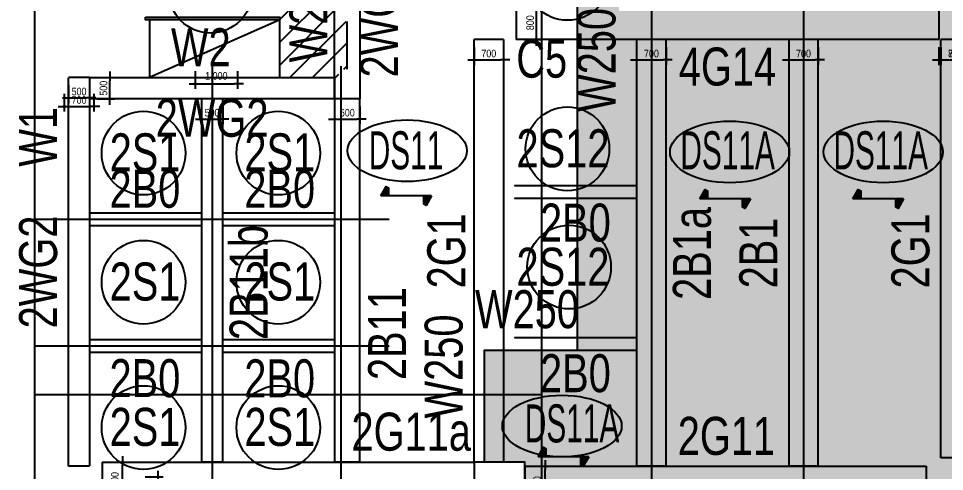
# Model space of a CAD drawing. Header units: millimetres. Extents: x -91198 to 200029, y -144 to 153500.
# Drawn here: x 90970 to 112891, y 128483 to 139205 of the extents above; entities that cross this region are included whole.
import ezdxf
from ezdxf.enums import TextEntityAlignment as Align

# ---------------------------------------------------------------- set-up
doc = ezdxf.new("R2010")
doc.units = ezdxf.units.MM
doc.linetypes.add('HID', pattern=[2.3, 1.5, -0.8])
doc.layers.get('Defpoints').update_dxf_attribs({"color": 159})
for name, color, linetype in [('^DECK', 130, 'Continuous'), ('A-CEN', 1, 'Continuous'), ('A-HAT', 251, 'Continuous'), ('A-OPEN', 1, 'Continuous'), ('BEAM-TEXT', 4, 'Continuous'), ('COLUMN-TEXT', 2, 'Continuous'), ('DECK-PL', 4, 'Continuous'), ('DECK-SLAB', 4, 'Continuous'), ('GIRDER-TEXT', 7, 'Continuous'), ('TXT-SLAB', 6, 'Continuous'), ('WALL-TEXT', 6, 'Continuous'), ('보(beam)', 4, 'HID'), ('보(girder)', 7, 'HID'), ('슬래브라인', 7, 'Continuous')]:
    doc.layers.add(name, color=color, linetype=linetype)
doc.layers.add('NOPLOT', color=191, linetype='Continuous', plot=False)
doc.styles.add('Gdim', font='', dxfattribs={"width": 0.9})
doc.styles.add('Gtx', font='')
doc.styles.get('Gdim').set_extended_font_data('Dotum')
doc.styles.get('Gtx').set_extended_font_data('Dotum')
doc.dimstyles.new('Gdim200', dxfattribs={"dimscale": 200, "dimtxt": 3, "dimasz": 1.2, "dimexe": 2, "dimexo": 3, "dimgap": 1, "dimtad": 1, "dimdsep": 46, "dimlunit": 6, "dimtxsty": 'Gdim', "dimblk1": '_CIDOT', "dimblk2": '_CIDOT', "dimsah": 1, "dimcen": 2.5, "dimdle": 2, "dimclrd": 1, "dimclre": 1, "dimclrt": 3, "dimazin": 2, "dimtfac": 1, "dimtix": 1, "dimtmove": 2, "dimatfit": 3, "dimldrblk": '_CIDOT', "dimfxl": 2, "dimtolj": 1, "dimtzin": 0, "dimarcsym": 0})

# ---------------------------------------------------------------- blocks, each defined once
blk = doc.blocks.new('_CIDOT')
at = {"color": 0, "linetype": 'ByBlock'}
blk.add_line((2, 0), (-1, 0), dxfattribs=at)
at = {"color": 0, "linetype": 'ByBlock', "const_width": 0.5}
blk.add_lwpolyline([(-0.25, 0, 1), (0.25, 0, 1)], format="xyb", close=True, dxfattribs=at)
blk = doc.blocks.new('*D1466')
at = {"layer": 'Defpoints', "color": 155, "lineweight": -2, "transparency": 16777216}
for p, q in [((-1725, 750), (-1305, 750)), ((-1425, 122), (-1425, 678)), ((-1925, 650), (-1505, 650)), ((-1625, 222), (-1625, 578)), ((-1925, 150), (-1505, 150)), ((-1725, 50), (-1305, 50))]:
    blk.add_line(p, q, dxfattribs=at)
at = {"layer": 'Defpoints', "color": 0, "transparency": 16777216}
for p in [(-1905, 750), (-1425, 750), (-2105, 650), (-1625, 650), (-2105, 150), (-1905, 50)]:
    blk.add_point(p, dxfattribs=at)
at = {"layer": 'Defpoints', "color": 155, "lineweight": -2, "transparency": 16777216, "xscale": 71.99999999999994, "yscale": 71.99999999999994, "zscale": 71.99999999999994}
for p, rotation in [((-1425, 750), 90), ((-1625, 650), 90), ((-1625, 150), 270), ((-1425, 50), 270)]:
    blk.add_blockref('_CIDOT', p, dxfattribs=dict(at, rotation=rotation))
at = {"layer": 'Defpoints', "color": 3, "transparency": 16777216, "char_height": 180, "attachment_point": 5, "rotation": 90, "style": 'Gdim'}
for s, insert in [('\\A1;{\\C155;500}', (-1776, 400)), ('\\A1;{\\C155;700}', (-1576, 400))]:
    blk.add_mtext(s, dxfattribs=dict(at, insert=insert))
blk = doc.blocks.new('*D1478')
at = {"layer": 'Defpoints', "color": 155, "lineweight": -2, "transparency": 16777216}
for p, q in [((-1725, 900), (-1305, 900)), ((-1425, -28), (-1425, 828)), ((-888, 550), (-468, 550)), ((-588, 122), (-588, 478)), ((-888, 50), (-468, 50)), ((-1725, -100), (-1305, -100))]:
    blk.add_line(p, q, dxfattribs=at)
at = {"layer": 'Defpoints', "color": 0, "transparency": 16777216}
for p in [(-1905, 900), (-1425, 900), (-1068, 550), (-588, 550), (-1068, 50), (-1905, -100)]:
    blk.add_point(p, dxfattribs=at)
at = {"layer": 'Defpoints', "color": 155, "lineweight": -2, "transparency": 16777216, "xscale": 71.99999999999994, "yscale": 71.99999999999994, "zscale": 71.99999999999994}
for p, rotation in [((-1425, 900), 90), ((-588, 550), 90), ((-588, 50), 270), ((-1425, -100), 270)]:
    blk.add_blockref('_CIDOT', p, dxfattribs=dict(at, rotation=rotation))
at = {"layer": 'Defpoints', "color": 3, "transparency": 16777216, "char_height": 180, "attachment_point": 5, "rotation": 90, "style": 'Gdim'}
for s, insert in [('\\A1;{\\C155;1,000}', (-1593, 400)), ('\\A1;{\\C155;500}', (-738, 300))]:
    blk.add_mtext(s, dxfattribs=dict(at, insert=insert))
blk = doc.blocks.new('*D1479')
at = {"layer": 'Defpoints', "color": 155, "lineweight": -2, "transparency": 16777216}
for p, q in [((-1775, 900), (-1355, 900)), ((-1475, -28), (-1475, 828)), ((-1775, -100), (-1355, -100))]:
    blk.add_line(p, q, dxfattribs=at)
at = {"layer": 'Defpoints', "color": 0, "transparency": 16777216}
for p in [(-1955, 900), (-1475, 900), (-1955, -100)]:
    blk.add_point(p, dxfattribs=at)
at = {"layer": 'Defpoints', "color": 155, "lineweight": -2, "transparency": 16777216, "xscale": 71.99999999999994, "yscale": 71.99999999999994, "zscale": 71.99999999999994}
for p, rotation in [((-1475, 900), 90), ((-1475, -100), 270)]:
    blk.add_blockref('_CIDOT', p, dxfattribs=dict(at, rotation=rotation))
at = {"layer": 'Defpoints', "color": 3, "transparency": 16777216, "insert": (-1643, 400), "char_height": 180, "attachment_point": 5, "rotation": 90, "style": 'Gdim'}
blk.add_mtext('\\A1;{\\C155;1,000}', dxfattribs=at)
blk = doc.blocks.new('*D1483')
at = {"layer": 'Defpoints', "color": 155, "lineweight": -2, "transparency": 16777216}
for p, q in [((-1725, 750), (-1305, 750)), ((-1425, 122), (-1425, 678)), ((-1725, 50), (-1305, 50))]:
    blk.add_line(p, q, dxfattribs=at)
at = {"layer": 'Defpoints', "color": 0, "transparency": 16777216}
for p in [(-1905, 750), (-1425, 750), (-1905, 50)]:
    blk.add_point(p, dxfattribs=at)
at = {"layer": 'Defpoints', "color": 155, "lineweight": -2, "transparency": 16777216, "xscale": 71.99999999999994, "yscale": 71.99999999999994, "zscale": 71.99999999999994}
for p, rotation in [((-1425, 750), 90), ((-1425, 50), 270)]:
    blk.add_blockref('_CIDOT', p, dxfattribs=dict(at, rotation=rotation))
at = {"layer": 'Defpoints', "color": 3, "transparency": 16777216, "insert": (-1576, 400), "char_height": 180, "attachment_point": 5, "rotation": 90, "style": 'Gdim'}
blk.add_mtext('\\A1;{\\C155;700}', dxfattribs=at)
blk = doc.blocks.new('*D1488')
at = {"layer": 'Defpoints', "color": 155, "lineweight": -2, "transparency": 16777216}
for p, q in [((-1925, 650), (-1505, 650)), ((-1925, 650), (-1505, 650)), ((-1625, 222), (-1625, 578)), ((-1625, 222), (-1625, 578)), ((-1925, 150), (-1505, 150)), ((-1925, 150), (-1505, 150))]:
    blk.add_line(p, q, dxfattribs=at)
at = {"layer": 'Defpoints', "color": 0, "transparency": 16777216}
for p in [(-2105, 650), (-2105, 650), (-1625, 650), (-1625, 650), (-2105, 150), (-2105, 150)]:
    blk.add_point(p, dxfattribs=at)
at = {"layer": 'Defpoints', "color": 155, "lineweight": -2, "transparency": 16777216, "xscale": 71.99999999999994, "yscale": 71.99999999999994, "zscale": 71.99999999999994}
for p, rotation in [((-1625, 650), 90), ((-1625, 650), 90), ((-1625, 150), 270), ((-1625, 150), 270)]:
    blk.add_blockref('_CIDOT', p, dxfattribs=dict(at, rotation=rotation))
at = {"layer": 'Defpoints', "color": 3, "transparency": 16777216, "insert": (-1776, 400), "char_height": 180, "attachment_point": 5, "rotation": 90, "style": 'Gdim'}
blk.add_mtext('\\A1;{\\C155;500}', dxfattribs=at)
blk.add_mtext('\\A1;{\\C155;500}', dxfattribs=at)
blk = doc.blocks.new('*D1489')
at = {"layer": 'Defpoints', "color": 155, "lineweight": -2, "transparency": 16777216}
for p, q in [((-1925, 700), (-1505, 700)), ((-1625, 172), (-1625, 628)), ((-1925, 100), (-1505, 100))]:
    blk.add_line(p, q, dxfattribs=at)
at = {"layer": 'Defpoints', "color": 0, "transparency": 16777216}
for p in [(-2105, 700), (-1625, 700), (-2105, 100)]:
    blk.add_point(p, dxfattribs=at)
at = {"layer": 'Defpoints', "color": 155, "lineweight": -2, "transparency": 16777216, "xscale": 71.99999999999994, "yscale": 71.99999999999994, "zscale": 71.99999999999994}
for p, rotation in [((-1625, 700), 90), ((-1625, 100), 270)]:
    blk.add_blockref('_CIDOT', p, dxfattribs=dict(at, rotation=rotation))
at = {"layer": 'Defpoints', "color": 3, "transparency": 16777216, "insert": (-1776, 400), "char_height": 180, "attachment_point": 5, "rotation": 90, "style": 'Gdim'}
blk.add_mtext('\\A1;{\\C155;600}', dxfattribs=at)
blk = doc.blocks.new('*D1493')
at = {"layer": 'Defpoints', "color": 155, "lineweight": -2, "transparency": 16777216}
for p, q in [((-888, 600), (-468, 600)), ((-588, 72), (-588, 528)), ((-888, 0), (-468, 0))]:
    blk.add_line(p, q, dxfattribs=at)
at = {"layer": 'Defpoints', "color": 0, "transparency": 16777216}
for p in [(-1068, 600), (-588, 600), (-1068, 0)]:
    blk.add_point(p, dxfattribs=at)
at = {"layer": 'Defpoints', "color": 155, "lineweight": -2, "transparency": 16777216, "xscale": 71.99999999999994, "yscale": 71.99999999999994, "zscale": 71.99999999999994}
for p, rotation in [((-588, 600), 90), ((-588, 0), 270)]:
    blk.add_blockref('_CIDOT', p, dxfattribs=dict(at, rotation=rotation))
at = {"layer": 'Defpoints', "color": 3, "transparency": 16777216, "insert": (-738, 300), "char_height": 180, "attachment_point": 5, "rotation": 90, "style": 'Gdim'}
blk.add_mtext('\\A1;{\\C155;600}', dxfattribs=at)
blk = doc.blocks.new('*D1494')
at = {"layer": 'Defpoints', "color": 155, "lineweight": -2, "transparency": 16777216}
for p, q in [((-1725, 900), (-1305, 900)), ((-1425, -28), (-1425, 828)), ((-888, 550), (-468, 550)), ((-588, 122), (-588, 478)), ((-888, 50), (-468, 50)), ((-1725, -100), (-1305, -100))]:
    blk.add_line(p, q, dxfattribs=at)
at = {"layer": 'Defpoints', "color": 0, "transparency": 16777216}
for p in [(-1905, 900), (-1425, 900), (-1068, 550), (-588, 550), (-1068, 50), (-1905, -100)]:
    blk.add_point(p, dxfattribs=at)
at = {"layer": 'Defpoints', "color": 155, "lineweight": -2, "transparency": 16777216, "xscale": 71.99999999999994, "yscale": 71.99999999999994, "zscale": 71.99999999999994}
for p, rotation in [((-1425, 900), 90), ((-588, 550), 90), ((-588, 50), 270), ((-1425, -100), 270)]:
    blk.add_blockref('_CIDOT', p, dxfattribs=dict(at, rotation=rotation))
at = {"layer": 'Defpoints', "color": 3, "transparency": 16777216, "char_height": 180, "attachment_point": 5, "rotation": 90, "style": 'Gdim'}
for s, insert in [('\\A1;{\\C155;1,000}', (-1593, 400)), ('\\A1;{\\C155;500}', (-738, 300))]:
    blk.add_mtext(s, dxfattribs=dict(at, insert=insert))
blk = doc.blocks.new('*D1500')
at = {"layer": 'Defpoints', "color": 155, "lineweight": -2, "transparency": 16777216}
for p, q in [((-1725, 800), (-1305, 800)), ((-1725, 750), (-1305, 750)), ((-1425, 72), (-1425, 728)), ((-1425, 122), (-1425, 678)), ((-1725, 50), (-1305, 50)), ((-1725, 0), (-1305, 0))]:
    blk.add_line(p, q, dxfattribs=at)
at = {"layer": 'Defpoints', "color": 0, "transparency": 16777216}
for p in [(-1905, 800), (-1905, 750), (-1425, 800), (-1425, 750), (-1905, 50), (-1905, 0)]:
    blk.add_point(p, dxfattribs=at)
at = {"layer": 'Defpoints', "color": 155, "lineweight": -2, "transparency": 16777216, "xscale": 71.99999999999994, "yscale": 71.99999999999994, "zscale": 71.99999999999994}
for p, rotation in [((-1425, 800), 90), ((-1425, 750), 90), ((-1425, 50), 270), ((-1425, 0), 270)]:
    blk.add_blockref('_CIDOT', p, dxfattribs=dict(at, rotation=rotation))
at = {"layer": 'Defpoints', "color": 3, "transparency": 16777216, "insert": (-1576, 400), "char_height": 180, "attachment_point": 5, "rotation": 90, "style": 'Gdim'}
for s in ['\\A1;{\\C155;800}', '\\A1;{\\C155;700}']:
    blk.add_mtext(s, dxfattribs=at)
blk = doc.blocks.new('*D1503')
at = {"layer": 'Defpoints', "color": 155, "lineweight": -2, "transparency": 16777216}
for p, q in [((-1725, 800), (-1305, 800)), ((-1425, 72), (-1425, 728)), ((-1725, 0), (-1305, 0))]:
    blk.add_line(p, q, dxfattribs=at)
at = {"layer": 'Defpoints', "color": 0, "transparency": 16777216}
for p in [(-1905, 800), (-1425, 800), (-1905, 0)]:
    blk.add_point(p, dxfattribs=at)
at = {"layer": 'Defpoints', "color": 155, "lineweight": -2, "transparency": 16777216, "xscale": 71.99999999999994, "yscale": 71.99999999999994, "zscale": 71.99999999999994}
for p, rotation in [((-1425, 800), 90), ((-1425, 0), 270)]:
    blk.add_blockref('_CIDOT', p, dxfattribs=dict(at, rotation=rotation))
at = {"layer": 'Defpoints', "color": 3, "transparency": 16777216, "insert": (-1576, 400), "char_height": 180, "attachment_point": 5, "rotation": 90, "style": 'Gdim'}
blk.add_mtext('\\A1;{\\C155;800}', dxfattribs=at)
blk = doc.blocks.new('*D1505')
at = {"layer": 'Defpoints', "color": 155, "lineweight": -2, "transparency": 16777216}
for p, q in [((-888, 650), (-468, 650)), ((-588, 22), (-588, 578)), ((-888, -50), (-468, -50))]:
    blk.add_line(p, q, dxfattribs=at)
at = {"layer": 'Defpoints', "color": 0, "transparency": 16777216}
for p in [(-1068, 650), (-588, 650), (-1068, -50)]:
    blk.add_point(p, dxfattribs=at)
at = {"layer": 'Defpoints', "color": 155, "lineweight": -2, "transparency": 16777216, "xscale": 71.99999999999994, "yscale": 71.99999999999994, "zscale": 71.99999999999994}
for p, rotation in [((-588, 650), 90), ((-588, -50), 270)]:
    blk.add_blockref('_CIDOT', p, dxfattribs=dict(at, rotation=rotation))
at = {"layer": 'Defpoints', "color": 3, "transparency": 16777216, "insert": (-738, 300), "char_height": 180, "attachment_point": 5, "rotation": 90, "style": 'Gdim'}
blk.add_mtext('\\A1;{\\C155;700}', dxfattribs=at)
blk = doc.blocks.new('A$C58C40D4B')
at = {"layer": 'DECK-PL'}
for points in [[(600, 2), (471, 228), (415, 196), (415, 2)], [(-600, 2), (-471, -223), (-415, -192), (-415, 2)]]:
    blk.add_hatch(color=256, dxfattribs=at).paths.add_polyline_path(points)
blk.add_line((-600, 2), (600, 2), dxfattribs=at)
for points in [[(600, 2), (471, 228), (415, 196), (415, 2), (415, 2), (471, 2), (600, 2)], [(-600, 2), (-471, -223), (-415, -192), (-415, 2), (-415, 2), (-471, 2), (-600, 2)]]:
    blk.add_lwpolyline(points, dxfattribs=at)
blk = doc.blocks.new('*U1142')
at = {"layer": 'Defpoints'}
for p, q in [((-2105.451, 650), (-2105.451, 150)), ((7094.549, 650), (7094.549, 150))]:
    blk.add_line(p, q, dxfattribs=at)
at = {"layer": '보(girder)'}
for p, q in [((-2105.451, 650), (7094.549, 650)), ((7094.549, 150), (-2105.451, 150))]:
    blk.add_line(p, q, dxfattribs=at)
at = {"layer": 'Defpoints'}
dim = blk.add_linear_dim(base=(-1625.451, 650), p1=(-2105.451, 150), p2=(-2105.451, 650), angle=90, text='{\\C155;<>}', dimstyle='Gdim200', override={"dimscale": 60, "dimzin": 8, "dimclrd": 155, "dimclre": 155}, dxfattribs=at)
dim.commit()
dim.dimension.update_dxf_attribs({"geometry": '*D1466', "text_midpoint": (-1775.573, 400)})
blk = doc.blocks.new('*U1166')
at = {"layer": 'Defpoints'}
for p, q in [((-1905.451, 900), (-1905.451, -100)), ((6894.549, 900), (6894.549, -100))]:
    blk.add_line(p, q, dxfattribs=at)
at = {"layer": '보(girder)'}
for p, q in [((-1905.451, 900), (6894.549, 900)), ((6894.549, -100), (-1905.451, -100))]:
    blk.add_line(p, q, dxfattribs=at)
at = {"layer": 'Defpoints'}
dim = blk.add_linear_dim(base=(-1425.451, 900), p1=(-1905.451, -100), p2=(-1905.451, 900), angle=90, text='{\\C155;<>}', dimstyle='Gdim200', override={"dimscale": 60, "dimzin": 8, "dimclrd": 155, "dimclre": 155}, dxfattribs=at)
dim.commit()
dim.dimension.update_dxf_attribs({"geometry": '*D1478', "text_midpoint": (-1592.914, 400)})
blk = doc.blocks.new('*U1168')
at = {"layer": 'Defpoints'}
for p, q in [((-1955.451, 900), (-1955.451, -100)), ((7544.549, 900), (7544.549, -100))]:
    blk.add_line(p, q, dxfattribs=at)
at = {"layer": '보(girder)'}
for p, q in [((-1955.451, 900), (7544.549, 900)), ((7544.549, -100), (-1955.451, -100))]:
    blk.add_line(p, q, dxfattribs=at)
at = {"layer": 'Defpoints'}
dim = blk.add_linear_dim(base=(-1475.451, 900), p1=(-1955.451, -100), p2=(-1955.451, 900), angle=90, text='{\\C155;<>}', dimstyle='Gdim200', override={"dimscale": 60, "dimzin": 8, "dimclrd": 155, "dimclre": 155}, dxfattribs=at)
dim.commit()
dim.dimension.update_dxf_attribs({"geometry": '*D1479', "text_midpoint": (-1642.914, 400)})
blk = doc.blocks.new('*U1176')
at = {"layer": 'Defpoints'}
for p, q in [((-1905.451, 750), (-1905.451, 50)), ((8094.549, 750), (8094.549, 50))]:
    blk.add_line(p, q, dxfattribs=at)
at = {"layer": '보(girder)'}
for p, q in [((-1905.451, 750), (8094.549, 750)), ((8094.549, 50), (-1905.451, 50))]:
    blk.add_line(p, q, dxfattribs=at)
at = {"layer": 'Defpoints'}
dim = blk.add_linear_dim(base=(-1425.451, 750), p1=(-1905.451, 50), p2=(-1905.451, 750), angle=90, text='{\\C155;<>}', dimstyle='Gdim200', override={"dimscale": 60, "dimzin": 8, "dimclrd": 155, "dimclre": 155}, dxfattribs=at)
dim.commit()
dim.dimension.update_dxf_attribs({"geometry": '*D1483', "text_midpoint": (-1575.573, 400)})
blk = doc.blocks.new('*U1186')
at = {"layer": 'Defpoints'}
for p, q in [((-2105.451, 650), (-2105.451, 150)), ((3694.549, 650), (3694.549, 150))]:
    blk.add_line(p, q, dxfattribs=at)
at = {"layer": '보(girder)'}
for p, q in [((-2105.451, 650), (3694.549, 650)), ((3694.549, 150), (-2105.451, 150))]:
    blk.add_line(p, q, dxfattribs=at)
at = {"layer": 'Defpoints'}
dim = blk.add_linear_dim(base=(-1625.451, 650), p1=(-2105.451, 150), p2=(-2105.451, 650), angle=90, text='{\\C155;<>}', dimstyle='Gdim200', override={"dimscale": 60, "dimzin": 8, "dimclrd": 155, "dimclre": 155}, dxfattribs=at)
dim.commit()
dim.dimension.update_dxf_attribs({"geometry": '*D1488', "text_midpoint": (-1775.573, 400)})
blk = doc.blocks.new('*U1188')
at = {"layer": 'Defpoints'}
for p, q in [((-2105.451, 700), (-2105.451, 100)), ((4294.549, 700), (4294.549, 100))]:
    blk.add_line(p, q, dxfattribs=at)
at = {"layer": '보(girder)'}
for p, q in [((-2105.451, 700), (4294.549, 700)), ((4294.549, 100), (-2105.451, 100))]:
    blk.add_line(p, q, dxfattribs=at)
at = {"layer": 'Defpoints'}
dim = blk.add_linear_dim(base=(-1625.451, 700), p1=(-2105.451, 100), p2=(-2105.451, 700), angle=90, text='{\\C155;<>}', dimstyle='Gdim200', override={"dimscale": 60, "dimzin": 8, "dimclrd": 155, "dimclre": 155}, dxfattribs=at)
dim.commit()
dim.dimension.update_dxf_attribs({"geometry": '*D1489', "text_midpoint": (-1775.573, 400)})
blk = doc.blocks.new('*U1196')
at = {"layer": 'Defpoints'}
for p, q in [((-1067.879, 600), (-1067.879, 0)), ((7532.121, 600), (7532.121, 0))]:
    blk.add_line(p, q, dxfattribs=at)
at = {"layer": '보(beam)'}
for p, q in [((7532.121, 600), (-1067.879, 600)), ((-1067.879, 0), (7532.121, 0))]:
    blk.add_line(p, q, dxfattribs=at)
at = {"layer": 'Defpoints'}
dim = blk.add_linear_dim(base=(-587.879, 600), p1=(-1067.879, 0), p2=(-1067.879, 600), angle=90, text='{\\C155;<>}', dimstyle='Gdim200', override={"dimscale": 60, "dimzin": 8, "dimclrd": 155, "dimclre": 155}, dxfattribs=at)
dim.commit()
dim.dimension.update_dxf_attribs({"geometry": '*D1493', "text_midpoint": (-738.001, 300)})
blk = doc.blocks.new('*U1198')
at = {"layer": 'Defpoints'}
for p, q in [((-1067.879, 550), (-1067.879, 50)), ((7532.121, 550), (7532.121, 50))]:
    blk.add_line(p, q, dxfattribs=at)
at = {"layer": '보(beam)'}
for p, q in [((7532.121, 550), (-1067.879, 550)), ((-1067.879, 50), (7532.121, 50))]:
    blk.add_line(p, q, dxfattribs=at)
at = {"layer": 'Defpoints'}
dim = blk.add_linear_dim(base=(-587.879, 550), p1=(-1067.879, 50), p2=(-1067.879, 550), angle=90, text='{\\C155;<>}', dimstyle='Gdim200', override={"dimscale": 60, "dimzin": 8, "dimclrd": 155, "dimclre": 155}, dxfattribs=at)
dim.commit()
dim.dimension.update_dxf_attribs({"geometry": '*D1494', "text_midpoint": (-738.001, 300)})
blk = doc.blocks.new('*U1210')
at = {"layer": 'Defpoints'}
for p, q in [((-1905.451, 750), (-1905.451, 50)), ((7994.549, 750), (7994.549, 50))]:
    blk.add_line(p, q, dxfattribs=at)
at = {"layer": '보(girder)'}
for p, q in [((-1905.451, 750), (7994.549, 750)), ((7994.549, 50), (-1905.451, 50))]:
    blk.add_line(p, q, dxfattribs=at)
at = {"layer": 'Defpoints'}
dim = blk.add_linear_dim(base=(-1425.451, 750), p1=(-1905.451, 50), p2=(-1905.451, 750), angle=90, text='{\\C155;<>}', dimstyle='Gdim200', override={"dimscale": 60, "dimzin": 8, "dimclrd": 155, "dimclre": 155}, dxfattribs=at)
dim.commit()
dim.dimension.update_dxf_attribs({"geometry": '*D1500', "text_midpoint": (-1575.573, 400)})
blk = doc.blocks.new('*U1216')
at = {"layer": 'Defpoints'}
for p, q in [((-1905.451, 800), (-1905.451, 0)), ((8094.549, 800), (8094.549, 0))]:
    blk.add_line(p, q, dxfattribs=at)
at = {"layer": '보(girder)'}
for p, q in [((-1905.451, 800), (8094.549, 800)), ((8094.549, 0), (-1905.451, 0))]:
    blk.add_line(p, q, dxfattribs=at)
at = {"layer": 'Defpoints'}
dim = blk.add_linear_dim(base=(-1425.451, 800), p1=(-1905.451, 0), p2=(-1905.451, 800), angle=90, text='{\\C155;<>}', dimstyle='Gdim200', override={"dimscale": 60, "dimzin": 8, "dimclrd": 155, "dimclre": 155}, dxfattribs=at)
dim.commit()
dim.dimension.update_dxf_attribs({"geometry": '*D1503', "text_midpoint": (-1575.573, 400)})
blk = doc.blocks.new('*U1218')
at = {"layer": 'Defpoints'}
for p, q in [((-1067.879, 650), (-1067.879, -50)), ((9032.121, 650), (9032.121, -50))]:
    blk.add_line(p, q, dxfattribs=at)
at = {"layer": '보(beam)'}
for p, q in [((9032.121, 650), (-1067.879, 650)), ((-1067.879, -50), (9032.121, -50))]:
    blk.add_line(p, q, dxfattribs=at)
at = {"layer": 'Defpoints'}
dim = blk.add_linear_dim(base=(-587.879, 650), p1=(-1067.879, -50), p2=(-1067.879, 650), angle=90, text='{\\C155;<>}', dimstyle='Gdim200', override={"dimscale": 60, "dimzin": 8, "dimclrd": 155, "dimclre": 155}, dxfattribs=at)
dim.commit()
dim.dimension.update_dxf_attribs({"geometry": '*D1505', "text_midpoint": (-738.001, 300)})

msp = doc.modelspace()

# ---------------------------------------------------------------- hatches: boundary and pattern name
at = {"layer": 'A-HAT'}
h = msp.add_hatch(dxfattribs=at)
h.set_pattern_fill('ANSI33', color=256, scale=120)
h.paths.add_polyline_path([(112553.571, 144505.018), (106403.571, 144505.018), (106403.571, 144105.018), (102953.571, 144105.018), (102953.571, 143505.018), (102003.571, 143505.018), (102003.571, 142055.018), (104203.571, 142055.018), (104203.571, 131355.018), (102003.571, 131355.018), (102003.571, 128705.018), (102953.571, 128705.018), (102953.571, 127505.018), (102003.571, 127505.018), (102003.571, 124255.018), (104203.571, 124255.018), (104203.571, 116905.018), (112753.571, 116905.018), (112753.571, 117505.018), (113553.571, 117505.018), (113553.571, 116905.02), (123553.571, 116905.02), (123553.571, 117505.018), (124353.571, 117505.018), (124353.571, 116905.02), (134353.571, 116905.02), (134353.571, 117505.018), (135153.571, 117505.018), (135153.571, 116905.02), (145153.571, 116905.02), (145153.571, 117505.018), (145953.571, 117505.018), (145953.571, 116905.02), (155953.571, 116905.02), (155953.571, 117505.018), (156753.571, 117505.018), (156753.571, 116905.018), (165303.571, 116905.018), (165303.571, 124255.018), (167503.571, 124255.018), (167503.571, 127505.018), (166553.571, 127505.018), (166553.571, 128705.018), (167503.571, 128705.018), (167503.571, 134905.018), (165303.571, 134905.018), (165303.571, 142055.018), (167503.571, 142055.018), (167503.571, 143505.018), (166553.571, 143505.018), (166553.571, 144105.018), (165253.571, 144105.018), (165253.571, 144355.018), (166553.571, 144355.018), (166553.571, 144705.018), (167503.571, 144705.018), (167503.571, 148205.018), (166753.571, 148205.018), (166753.571, 148755.018), (160453.571, 148755.016), (160453.571, 144355.018), (160553.571, 144355.018), (160553.571, 144105.018), (156953.571, 144105.018), (156953.571, 143505.018), (155753.571, 143505.018), (155753.571, 144505.018), (146153.571, 144505.018), (146153.571, 144705.018), (144953.571, 144705.018), (144953.571, 144505.018), (135353.571, 144505.018), (135353.571, 144705.018), (134153.571, 144705.018), (134153.571, 144505.018), (124553.571, 144505.018), (124553.571, 144705.018), (123353.571, 144705.018), (123353.571, 144505.018), (113753.571, 144505.018), (113753.571, 144705.018), (112553.571, 144705.018)])
at = {"layer": 'A-HAT', "transparency": 33554687}
h = msp.add_hatch(dxfattribs=at)
h.set_pattern_fill('ANSI31', color=256, scale=120)
h.paths.add_polyline_path([(97153.571, 137805.018), (97153.571, 139240.018), (97053.571, 139240.018), (97053.571, 140605.018), (98553.571, 140605.018), (98553.571, 139135.018), (98753.571, 139135.018), (98753.571, 138005.018), (98553.571, 138005.018), (98553.571, 137805.018)])

# ---------------------------------------------------------------- linework, layer by layer
at = {"layer": '^DECK', "color": 0}
for centre in [(103964.891, 140153.828), (95517.13, 139853.042), (93929.96, 136019.906), (97120.546, 136019.906), (103964.891, 136119.677), (104004.315, 133322.12), (93929.96, 132962.883), (97120.546, 132962.883), (93929.96, 129521.516), (97120.546, 129521.516)]:
    msp.add_circle(centre, 990.918, dxfattribs=at)
for centre in [(100172.35, 136073.991), (107805.611, 136046.018), (111440.883, 136046.018), (103836.433, 129557.996)]:
    msp.add_ellipse(centre, major_axis=(1412.381, 0), ratio=0.51617646, dxfattribs=at)
at = {"layer": 'A-CEN'}
for p, q in [((105953.571, 153500), (105953.571, 110771.892)), ((109553.571, 153500), (109553.571, 110771.892)), ((95553.571, 138080.9), (95553.571, 127460.446)), ((98603.571, 138080.9), (98603.571, 127460.446)), ((91353.571, 134455.018), (99742.244, 134455.018)), ((91353.571, 131455.018), (99742.244, 131455.018))]:
    msp.add_line(p, q, dxfattribs=at)
at = {"layer": 'A-OPEN'}
msp.add_line((97153.571, 139170.018), (94073.571, 137805.018), dxfattribs=at)
at = {"layer": 'NOPLOT'}
for points in [[(91353.571, 150005.018), (103353.572, 150005.018), (103353.572, 122185.018), (91353.571, 122185.018)], [(91353.571, 130305.017), (103353.572, 130305.017), (103353.572, 102485.017), (91353.571, 102485.017)]]:
    msp.add_lwpolyline(points, close=True, dxfattribs=at)
at = {"layer": '보(beam)', "linetype": 'HID'}
for p, q in [((102703.571, 135255.018), (105603.571, 135255.018)), ((102703.571, 134955.018), (105603.571, 134955.018)), ((92653.571, 134605.018), (95303.572, 134605.018)), ((95803.571, 134605.018), (98453.572, 134605.018)), ((92653.571, 134305.018), (95303.571, 134305.018)), ((95803.571, 134305.018), (98453.571, 134305.018)), ((92653.571, 131605.018), (95303.572, 131605.018)), ((95803.571, 131605.018), (98453.572, 131605.018)), ((102703.571, 131655.018), (105603.571, 131655.018)), ((102703.571, 131355.018), (105603.571, 131355.018)), ((92653.571, 131305.018), (95303.571, 131305.018)), ((95803.571, 131305.018), (98453.571, 131305.018))]:
    msp.add_line(p, q, dxfattribs=at)
at = {"layer": '슬래브라인'}
msp.add_line((98753.571, 138005.018), (98753.571, 139135.018), dxfattribs=at)
at = {"layer": '슬래브라인', "elevation": 0}
msp.add_lwpolyline([(102953.571, 127505.018), (102953.571, 128705.018), (102003.571, 128705.018), (102003.571, 131355.018), (104203.571, 131355.018), (104203.571, 142055.018), (102003.571, 142055.018), (102003.571, 143505.018), (102953.571, 143505.018), (102953.571, 144105.018), (106403.571, 144105.018), (106403.571, 148755.018), (112753.571, 148755.018), (112753.571, 148205.018), (113553.571, 148205.018), (113553.571, 148755.018), (123553.571, 148755.018), (123553.571, 148205.018), (124353.571, 148205.018)], dxfattribs=at)
for points in [[(93973.571, 139240.018), (97153.571, 139240.018), (97153.571, 139170.018), (93973.571, 139170.018)], [(94073.571, 137805.018), (97153.571, 137805.018), (97153.571, 139170.018), (94073.571, 139170.018)]]:
    msp.add_lwpolyline(points, close=True, dxfattribs=at)

# ---------------------------------------------------------------- block references
at = {"layer": 'DECK-PL', "xscale": -1}
for p in [(100146.607, 135004.607), (107696.079, 134931.259), (111321.8, 134931.259), (103869.641, 128830.976)]:
    msp.add_blockref('A$C58C40D4B', p, dxfattribs=at)
at = {"layer": '보(beam)', "rotation": 270}
for name, p in [('*U1218', (105653.571, 137637.139)), ('*U1218', (109253.571, 137637.139)), ('*U1198', (95253.571, 136237.139)), ('*U1196', (98453.571, 136237.139))]:
    msp.add_blockref(name, p, dxfattribs=at)
at = {"layer": '보(girder)', "rotation": 270}
for name, p in [('*U1188', (98353.571, 141599.567)), ('*U1176', (101703.571, 136799.567)), ('*U1210', (112753.571, 136799.567)), ('*U1142', (92003.571, 135699.567))]:
    msp.add_blockref(name, p, dxfattribs=at)
at = {"layer": '보(girder)'}
for name, p in [('*U1216', (104659.022, 138705.018)), ('*U1186', (94759.022, 137155.018)), ('*U1166', (94859.022, 127805.018)), ('*U1168', (104909.022, 127705.018))]:
    msp.add_blockref(name, p, dxfattribs=at)

# ---------------------------------------------------------------- texts
at = {"layer": 'BEAM-TEXT', "style": 'Gtx', "width": 0.8}
for p in [(93962.179, 134455.018), (97152.765, 134455.018), (93962.179, 129972.167), (97152.765, 129967.515)]:
    msp.add_text('2B0', height=900, dxfattribs=at).set_placement(p, align=Align.BOTTOM_CENTER)
for p in [(104153.571, 134824.473), (104153.571, 131259.038)]:
    msp.add_text('2B0', height=900, dxfattribs=at).set_placement(p, align=Align.TOP_CENTER)
at = {"layer": 'BEAM-TEXT', "color": 1, "style": 'Gtx', "width": 0.8}
msp.add_text('2B1a', height=900, rotation=90, dxfattribs=at).set_placement((106461.669, 133643.679, 0), align=Align.TOP_CENTER)
at = {"layer": 'BEAM-TEXT', "style": 'Gtx', "width": 0.8}
for s, p in [('2B1', (109203.571, 133655.018, 0)), ('2B11b', (97136.954, 132955.018)), ('2B11', (100416.081, 131747.096, 0))]:
    msp.add_text(s, height=900, rotation=90, dxfattribs=at).set_placement(p, align=Align.BOTTOM_CENTER)
at = {"layer": 'COLUMN-TEXT', "color": 3, "style": 'Gtx', "width": 0.8}
msp.add_text('C5', height=900, dxfattribs=at).set_placement((102753.571, 138705.018), align=Align.TOP_LEFT)
at = {"layer": 'DECK-SLAB', "style": 'Gtx', "width": 0.6}
for s, p in [('DS11', (99261.081, 135635.454, 0)), ('DS11A', (106638.195, 135635.454, 0)), ('DS11A', (110262.19, 135635.454, 0)), ('DS11A', (102955.489, 129170.875))]:
    msp.add_text(s, height=900, dxfattribs=at).set_placement(p)
at = {"layer": 'GIRDER-TEXT', "style": 'Gtx', "width": 0.8}
msp.add_text('2WG1', height=900, rotation=90, dxfattribs=at).set_placement((99053.571, 139144.744), align=Align.TOP_CENTER)
for s, p in [('4G14', (107753.571, 138518.435)), ('2WG2', (95553.571, 137305.018))]:
    msp.add_text(s, height=900, dxfattribs=at).set_placement(p, align=Align.TOP_CENTER)
for s, p in [('2WG2', (92153.571, 133205.018)), ('2G1', (101817.242, 133705.018)), ('2G1', (112803.571, 133705.018))]:
    msp.add_text(s, height=900, rotation=90, dxfattribs=at).set_placement(p, align=Align.BOTTOM_CENTER)
for s, p in [('2G11a', (100266.596, 128705.018)), ('2G11', (107728.571, 128605.018))]:
    msp.add_text(s, height=900, dxfattribs=at).set_placement(p, align=Align.BOTTOM_CENTER)
at = {"layer": 'TXT-SLAB', "style": 'Gtx', "width": 0.8}
for s, p in [('2S12', (102759.011, 135683.259)), ('2S1', (93127.553, 135587.045)), ('2S1', (96318.139, 135587.045)), ('2S12', (102759.011, 132879.542)), ('2S1', (93127.553, 132530.021)), ('2S1', (96318.139, 132530.021)), ('2S1', (93127.553, 129088.655)), ('2S1', (96318.139, 129088.655))]:
    msp.add_text(s, height=900, dxfattribs=at).set_placement(p)
at = {"layer": 'WALL-TEXT', "style": 'Gtx', "width": 0.8}
for s, p in [('W20', (98553.571, 139135.018, 0)), ('W1', (92153.571, 136405.018, 0)), ('W250', (101753.571, 130968.4, 0))]:
    msp.add_text(s, height=900, rotation=90, dxfattribs=at).set_placement(p, align=Align.BOTTOM_CENTER)
msp.add_text('W250', height=900, rotation=90, dxfattribs=at).set_placement((104203.571, 138225.848, 0), align=Align.TOP_CENTER)
for s, p in [('W2', (95285.697, 137805.018, 0)), ('W250', (103007.369, 131605.018, 0))]:
    msp.add_text(s, height=900, dxfattribs=at).set_placement(p, align=Align.BOTTOM_CENTER)

doc.saveas('drawing.dxf')
